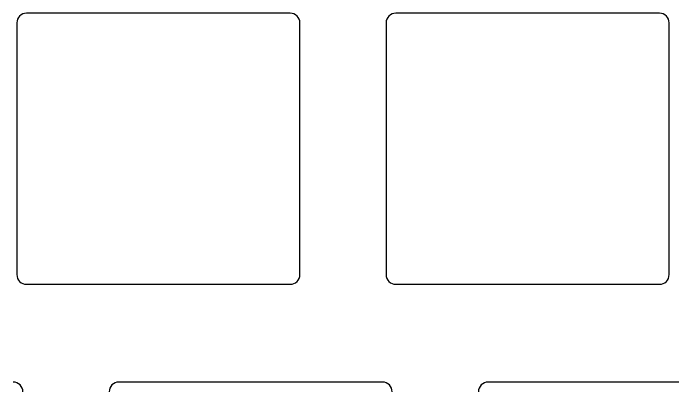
# Model space of a CAD drawing. Header units: millimetres. Extents: x -9 to 276, y -90 to 14.
# Drawn here: x 173.49 to 207.51, y -31.6 to -12.05 of the extents above; entities that cross this region are included whole.
import ezdxf

# ---------------------------------------------------------------- set-up
doc = ezdxf.new("R2010")
doc.units = ezdxf.units.MM
doc.layers.add('BLACK', color=7, linetype='CONTINUOUS')

msp = doc.modelspace()

# ---------------------------------------------------------------- linework, layer by layer
at = {"layer": 'BLACK', "linetype": 'Continuous'}
for p, q in [((187.77645, -12.05205), (174.17645, -12.05205)), ((206.82645, -12.05205), (193.22645, -12.05205)), ((173.67645, -12.55205), (173.67645, -25.55205)), ((188.27645, -25.55205), (188.27645, -12.55205)), ((192.72645, -12.55205), (192.72645, -25.55205)), ((207.32645, -25.55205), (207.32645, -12.55205)), ((174.17645, -26.05205), (187.77645, -26.05205)), ((193.22645, -26.05205), (206.82645, -26.05205)), ((192.53895, -31.10205), (178.93895, -31.10205)), ((211.58895, -31.10205), (197.98895, -31.10205))]:
    msp.add_line(p, q, dxfattribs=at)
at = {"layer": 'BLACK'}
for centre, start, end in [((174.1765, -12.5521), 90.005729, 179.994271), ((187.7764, -12.5521), 0.005729, 89.994271), ((193.2265, -12.5521), 90.005729, 179.994271), ((206.8264, -12.5521), 0.005729, 89.994271), ((174.1765, -25.552), 180.005729, 269.994271), ((187.7764, -25.552), 270.005729, 359.994271), ((193.2265, -25.552), 180.005729, 269.994271), ((206.8264, -25.552), 270.005729, 359.994271), ((173.4889, -31.6021), 0.005729, 89.994271), ((178.939, -31.6021), 90.005729, 179.994271), ((192.5389, -31.6021), 0.005729, 89.994271), ((197.989, -31.6021), 90.005729, 179.994271)]:
    msp.add_arc(centre, 0.50005, start, end, dxfattribs=at)

doc.saveas('drawing.dxf')
